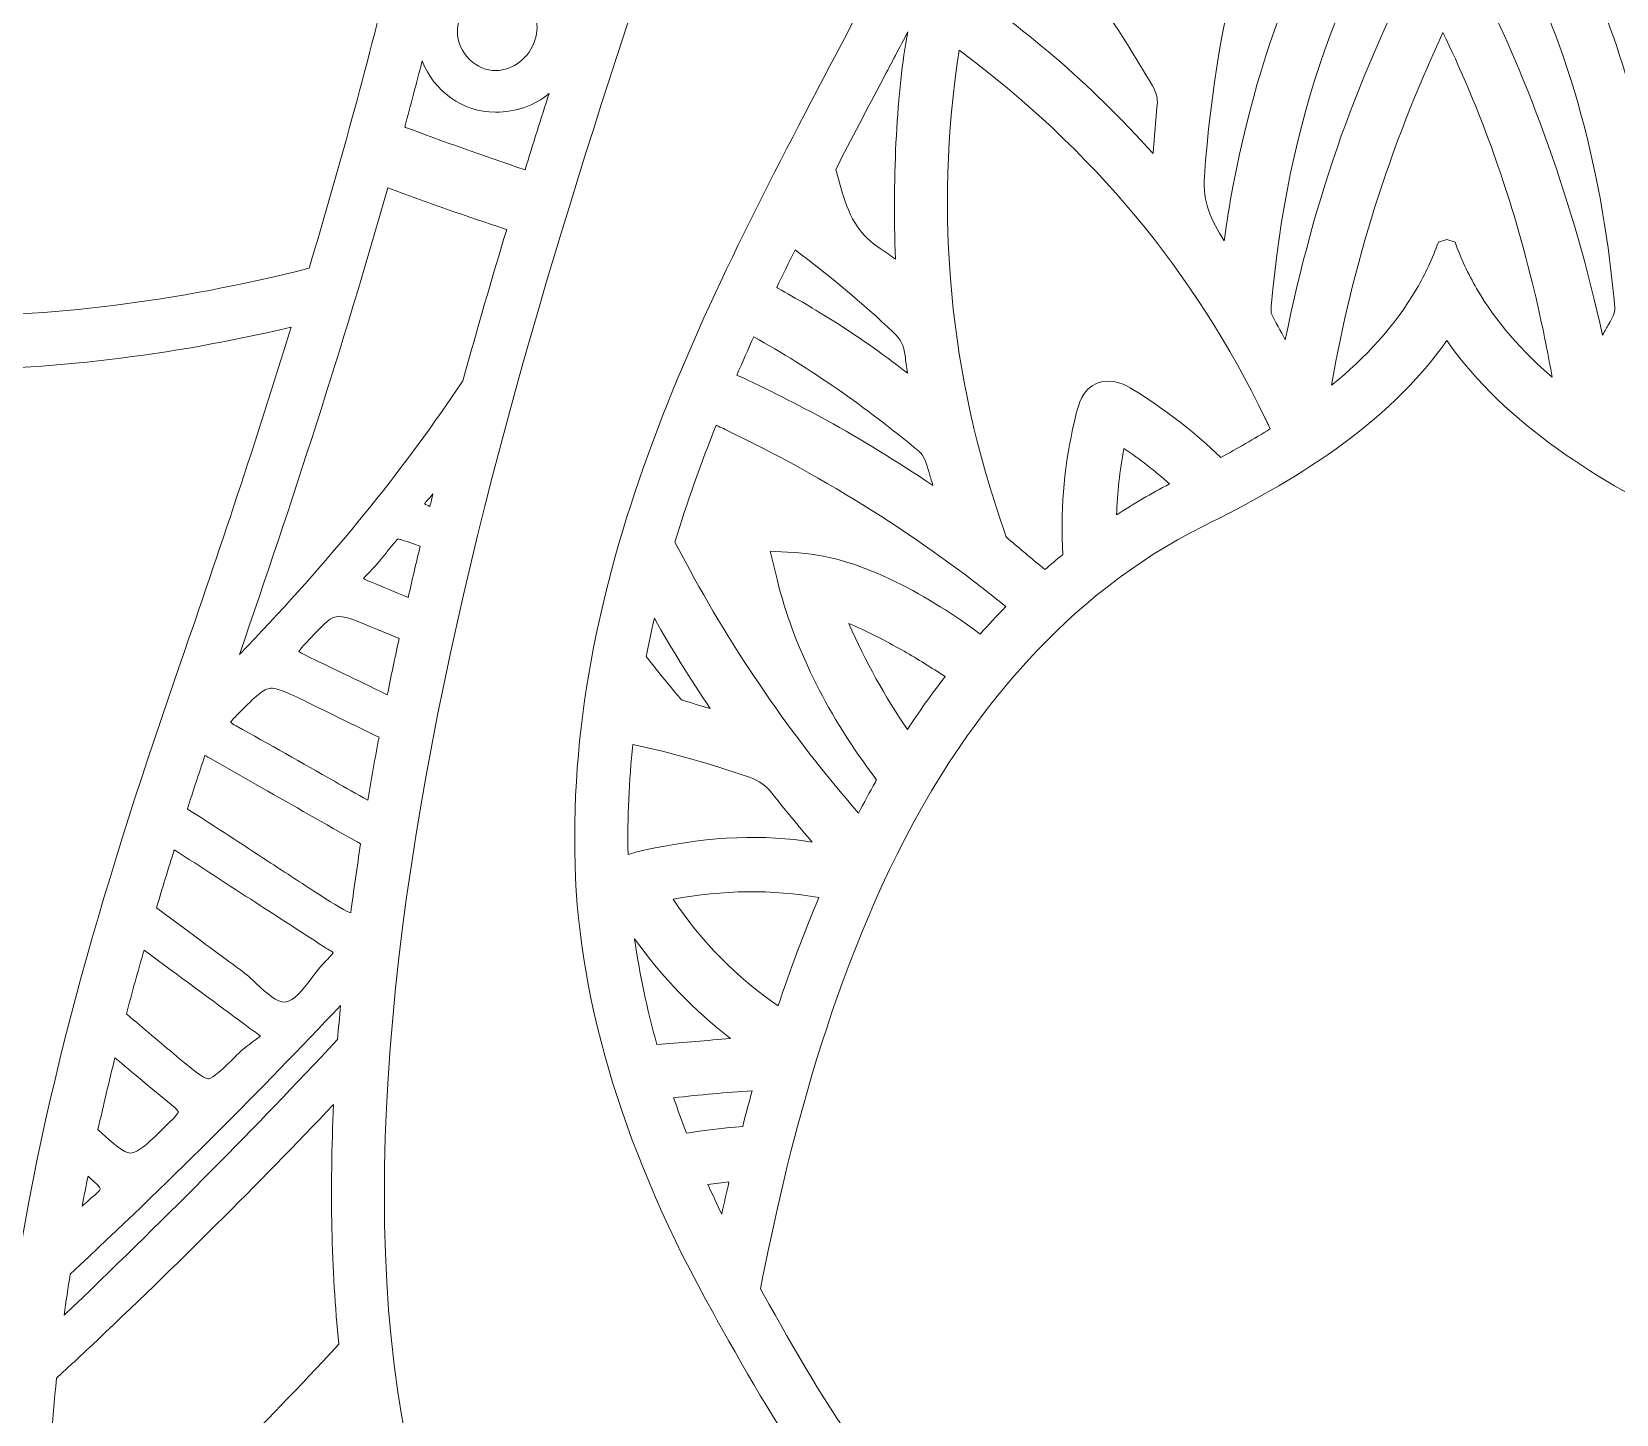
# Model space of a CAD drawing. Extents: x 126 to 2875, y -2951 to -49.
# Drawn here: x 1079.2 to 1551.7, y -1937.3 to -1525.1 of the extents above; entities that cross this region are included whole.
import ezdxf

# ---------------------------------------------------------------- set-up
doc = ezdxf.new("R2010")
doc.units = 0
doc.header["$MEASUREMENT"] = 0
doc.layers.add('Layer 1', color=7, linetype='Continuous')

# ---------------------------------------------------------------- blocks, each defined once
blk = doc.blocks.new('block 2')
at = {"layer": 'Layer 1', "lineweight": 0}
for points, knots in [([(2818.52, -1015.73), (2765.29, -1065.49), (2703.63, -1093.3), (2640.24, -1096.15), (2556.69, -1099.87), (2474.7, -1071.45), (2412.6, -1046.28), (2390.46, -1037.31), (2368.11, -1027.6), (2346.48, -1018.23), (2338.27, -1014.67), (2330.02, -1011.09), (2321.71, -1007.53), (2370.51, -1008.44), (2426.27, -1007.2), (2513.09, -924.65), (2568.78, -871.7), (2642.17, -798.11), (2625.81, -711.87), (2622.52, -694.49), (2611.09, -653.09), (2560.09, -612.54), (2565.36, -622.37), (2601.86, -692.87), (2569.54, -747.69), (2554.2, -773.71), (2526.78, -791.73), (2470.03, -803.98), (2455.63, -807.08), (2439.86, -809.44), (2422.81, -811.04), (2491.94, -734.79), (2533.75, -634.63), (2547.11, -513), (2561.91, -378.42), (2538.09, -252.24), (2515.5, -170.1), (2510.84, -153.21), (2505.7, -136.24), (2500.21, -119.65), (2496.11, -107.32), (2491.02, -97.85), (2485.03, -91.28), (2485.03, -91.28), (2489.08, -88.91), (2489.08, -88.91), (2488.22, -87.43), (2467.53, -52.75), (2420.58, -50.35), (2390.21, -48.79), (2356.11, -61.25), (2319.21, -87.4), (2293.72, -105.48), (2266.78, -130.21), (2238.64, -161.33), (2186.92, -191.97), (2146.46, -219.39), (2111.33, -247.55), (2059.02, -289.5), (2001.37, -329.63), (1934.36, -338.98), (1877.45, -346.93), (1826.29, -329.19), (1772.12, -310.4), (1744.15, -300.69), (1715.23, -290.66), (1685.52, -284.53), (1598.6, -266.59), (1534.9, -282.01), (1500.31, -329.06), (1465.72, -282.01), (1402.02, -266.61), (1315.1, -284.53), (1285.39, -290.66), (1256.47, -300.69), (1228.5, -310.4), (1174.33, -329.19), (1123.17, -346.93), (1066.26, -338.98), (999.25, -329.63), (941.6, -289.5), (889.29, -247.55), (854.16, -219.39), (813.72, -191.97), (761.98, -161.33), (733.84, -130.21), (706.9, -105.48), (681.41, -87.4), (644.51, -61.25), (610.42, -48.78), (580.04, -50.35), (533.09, -52.75), (512.4, -87.43), (511.54, -88.91), (511.54, -88.91), (515.6, -91.28), (515.6, -91.28), (509.6, -97.85), (504.51, -107.32), (500.43, -119.65), (494.91, -136.25), (489.76, -153.22), (485.12, -170.1), (462.53, -252.24), (438.71, -378.42), (453.51, -513), (466.87, -634.63), (508.68, -734.79), (577.81, -811.04), (560.76, -809.44), (544.99, -807.08), (530.59, -803.98), (473.84, -791.73), (446.42, -773.71), (431.08, -747.69), (398.76, -692.87), (435.26, -622.37), (440.53, -612.54), (389.53, -653.09), (378.1, -694.49), (374.81, -711.87), (358.45, -798.11), (431.84, -871.7), (487.53, -924.65), (574.36, -1007.2), (630.11, -1008.44), (678.91, -1007.53), (670.6, -1011.09), (662.35, -1014.67), (654.14, -1018.23), (632.51, -1027.6), (610.16, -1037.31), (588.02, -1046.28), (525.92, -1071.45), (443.9, -1099.88), (360.39, -1096.15), (296.99, -1093.3), (235.33, -1065.49), (182.1, -1015.73), (182.1, -1015.73), (125.87, -963.15), (125.87, -963.15), (125.87, -963.15), (170.22, -1026.07), (170.22, -1026.07), (219.77, -1096.34), (304.4, -1156.08), (385.84, -1178.26), (421.01, -1187.83), (457.96, -1193.28), (496.54, -1194.59), (485.65, -1205.66), (470.29, -1222.36), (453.05, -1244.47), (422.71, -1283.4), (380.73, -1347.02), (353.04, -1429.06), (321.9, -1521.35), (314.84, -1617.62), (332.07, -1715.18), (353.53, -1836.78), (412.97, -1960.62), (508.76, -2083.27), (508.76, -2083.27), (517.35, -2094.25), (517.35, -2094.25), (517.35, -2094.25), (522.39, -2081.24), (522.39, -2081.24), (522.59, -2080.7), (544.03, -2026.57), (607.28, -1966.45), (618.55, -1955.74), (631.63, -1944.41), (646.68, -1932.9), (644.92, -1962.85), (643.59, -2025.77), (654.99, -2105.75), (664.24, -2170.7), (680.05, -2233.27), (701.96, -2291.74), (729.36, -2364.83), (766.43, -2431.68), (812.16, -2490.44), (814.05, -2493.21), (839.63, -2531.25), (859.49, -2587.32), (878.32, -2640.42), (895.73, -2721.14), (871.87, -2804.06), (871.87, -2804.06), (865.62, -2825.84), (865.62, -2825.84), (865.62, -2825.84), (884.08, -2812.68), (884.08, -2812.68), (885.65, -2811.57), (922.92, -2784.71), (954.16, -2735.73), (978.8, -2697.08), (1003.28, -2637.97), (992.89, -2564.05), (993.48, -2564.79), (994.03, -2565.49), (994.54, -2566.17), (1016.21, -2595.31), (1039.76, -2622.73), (1064.5, -2647.63), (1109.21, -2692.65), (1155.37, -2726.78), (1201.72, -2749.11), (1255.68, -2775.1), (1310.13, -2785.14), (1363.64, -2778.93), (1378.87, -2809.5), (1404.34, -2833.21), (1429, -2856.2), (1455.2, -2880.59), (1479.94, -2903.62), (1493.04, -2933.91), (1493.04, -2933.91), (1500.31, -2950.67), (1500.31, -2950.67), (1500.31, -2950.67), (1507.58, -2933.91), (1507.58, -2933.91), (1520.68, -2903.62), (1545.42, -2880.59), (1571.62, -2856.2), (1596.29, -2833.21), (1621.76, -2809.5), (1636.98, -2778.93), (1690.49, -2785.14), (1744.94, -2775.1), (1798.9, -2749.11), (1845.25, -2726.78), (1891.43, -2692.65), (1936.12, -2647.63), (1960.86, -2622.73), (1984.41, -2595.33), (2006.08, -2566.18), (2006.59, -2565.5), (2007.14, -2564.79), (2007.73, -2564.05), (1997.35, -2637.97), (2021.82, -2697.08), (2046.46, -2735.73), (2077.7, -2784.71), (2114.98, -2811.57), (2116.54, -2812.68), (2116.54, -2812.68), (2135, -2825.84), (2135, -2825.84), (2135, -2825.84), (2128.75, -2804.06), (2128.75, -2804.06), (2104.89, -2721.14), (2122.3, -2640.42), (2141.13, -2587.32), (2161.01, -2531.22), (2186.59, -2493.18), (2188.46, -2490.44), (2234.19, -2431.68), (2271.26, -2364.83), (2298.65, -2291.74), (2320.57, -2233.27), (2336.38, -2170.7), (2345.63, -2105.75), (2357.03, -2025.77), (2355.7, -1962.85), (2353.94, -1932.9), (2368.99, -1944.41), (2382.07, -1955.74), (2393.34, -1966.45), (2456.59, -2026.57), (2478.03, -2080.7), (2478.23, -2081.24), (2478.23, -2081.24), (2483.25, -2094.29), (2483.25, -2094.29), (2483.25, -2094.29), (2491.86, -2083.27), (2491.86, -2083.27), (2587.65, -1960.62), (2647.09, -1836.78), (2668.55, -1715.18), (2685.78, -1617.62), (2678.72, -1521.35), (2647.58, -1429.06), (2619.89, -1347.02), (2577.91, -1283.4), (2547.57, -1244.47), (2530.33, -1222.36), (2514.97, -1205.66), (2504.08, -1194.59), (2542.66, -1193.28), (2579.61, -1187.83), (2614.78, -1178.26), (2696.22, -1156.08), (2780.85, -1096.34), (2830.4, -1026.07), (2830.4, -1026.07), (2874.75, -963.15), (2874.75, -963.15), (2874.75, -963.15), (2818.52, -1015.73), (2818.52, -1015.73)], [0, 0, 0, 0, 1, 1, 1, 2, 2, 2, 3, 3, 3, 4, 4, 4, 5, 5, 5, 6, 6, 6, 7, 7, 7, 8, 8, 8, 9, 9, 9, 10, 10, 10, 11, 11, 11, 12, 12, 12, 13, 13, 13, 14, 14, 14, 15, 15, 15, 16, 16, 16, 17, 17, 17, 18, 18, 18, 19, 19, 19, 20, 20, 20, 21, 21, 21, 22, 22, 22, 23, 23, 23, 24, 24, 24, 25, 25, 25, 26, 26, 26, 27, 27, 27, 28, 28, 28, 29, 29, 29, 30, 30, 30, 31, 31, 31, 32, 32, 32, 33, 33, 33, 34, 34, 34, 35, 35, 35, 36, 36, 36, 37, 37, 37, 38, 38, 38, 39, 39, 39, 40, 40, 40, 41, 41, 41, 42, 42, 42, 43, 43, 43, 44, 44, 44, 45, 45, 45, 46, 46, 46, 47, 47, 47, 48, 48, 48, 49, 49, 49, 50, 50, 50, 51, 51, 51, 52, 52, 52, 53, 53, 53, 54, 54, 54, 55, 55, 55, 56, 56, 56, 57, 57, 57, 58, 58, 58, 59, 59, 59, 60, 60, 60, 61, 61, 61, 62, 62, 62, 63, 63, 63, 64, 64, 64, 65, 65, 65, 66, 66, 66, 67, 67, 67, 68, 68, 68, 69, 69, 69, 70, 70, 70, 71, 71, 71, 72, 72, 72, 73, 73, 73, 74, 74, 74, 75, 75, 75, 76, 76, 76, 77, 77, 77, 78, 78, 78, 79, 79, 79, 80, 80, 80, 81, 81, 81, 82, 82, 82, 83, 83, 83, 84, 84, 84, 85, 85, 85, 86, 86, 86, 87, 87, 87, 88, 88, 88, 89, 89, 89, 90, 90, 90, 91, 91, 91, 92, 92, 92, 93, 93, 93, 94, 94, 94, 95, 95, 95, 96, 96, 96, 97, 97, 97, 98, 98, 98, 99, 99, 99, 100, 100, 100, 101, 101, 101, 102, 102, 102, 102]), ([(1346.75, -1214.14), (1389.42, -1256.79), (1402.58, -1311.7), (1385.83, -1377.36), (1372.17, -1430.9), (1345.16, -1482.19), (1319.05, -1531.79), (1279.52, -1606.87), (1238.63, -1684.5), (1241.19, -1773.47), (1242.41, -1815.53), (1256.31, -1860.59), (1282.53, -1907.37), (1282.53, -1907.37), (1283.51, -1909.13), (1283.51, -1909.13), (1302.39, -1942.86), (1323.81, -1981.09), (1361.12, -2000.38), (1373.64, -2006.86), (1376.7, -2010.02), (1384.34, -2020.79), (1390.69, -2029.73), (1398.41, -2038.5), (1407.28, -2046.86), (1425.56, -2064.08), (1447.74, -2077.95), (1472.39, -2087.72), (1472.39, -2087.72), (1471.9, -2087.84), (1471.9, -2087.84), (1471.9, -2087.84), (1473.1, -2088.22), (1473.1, -2088.22), (1424.15, -2101.12), (1381.24, -2104.08), (1342.52, -2097.34), (1285.28, -2087.37), (1243.11, -2060.35), (1217.17, -2017.04), (1137.43, -1883.83), (1222.78, -1625.74), (1263.8, -1501.7), (1263.8, -1501.7), (1267.71, -1489.88), (1267.71, -1489.88), (1289.9, -1422.55), (1301.98, -1367.12), (1305.72, -1315.39), (1309.39, -1264.34), (1304.67, -1218), (1291.36, -1175.34), (1305.46, -1182.13), (1327.15, -1194.59), (1346.75, -1214.14)], [0, 0, 0, 0, 1, 1, 1, 2, 2, 2, 3, 3, 3, 4, 4, 4, 5, 5, 5, 6, 6, 6, 7, 7, 7, 8, 8, 8, 9, 9, 9, 10, 10, 10, 11, 11, 11, 12, 12, 12, 13, 13, 13, 14, 14, 14, 15, 15, 15, 16, 16, 16, 17, 17, 17, 18, 18, 18, 18]), ([(1709.26, -1175.34), (1695.95, -1218), (1691.23, -1264.34), (1694.9, -1315.39), (1698.64, -1367.12), (1710.72, -1422.55), (1732.91, -1489.88), (1732.91, -1489.88), (1736.82, -1501.72), (1736.82, -1501.72), (1777.85, -1625.74), (1863.19, -1883.83), (1783.46, -2017.04), (1757.51, -2060.35), (1715.34, -2087.37), (1658.1, -2097.34), (1619.37, -2104.08), (1576.47, -2101.11), (1527.52, -2088.22), (1527.52, -2088.22), (1528.72, -2087.84), (1528.72, -2087.84), (1528.72, -2087.84), (1528.23, -2087.72), (1528.23, -2087.72), (1552.88, -2077.95), (1575.06, -2064.08), (1593.34, -2046.86), (1602.21, -2038.5), (1609.93, -2029.73), (1616.28, -2020.79), (1623.92, -2010.02), (1626.98, -2006.86), (1639.5, -2000.38), (1676.81, -1981.09), (1698.23, -1942.86), (1717.11, -1909.13), (1717.11, -1909.13), (1718.09, -1907.37), (1718.09, -1907.37), (1744.31, -1860.59), (1758.21, -1815.53), (1759.43, -1773.47), (1761.99, -1684.5), (1721.1, -1606.87), (1681.58, -1531.79), (1655.46, -1482.19), (1628.45, -1430.9), (1614.79, -1377.36), (1598.04, -1311.7), (1611.2, -1256.79), (1653.87, -1214.14), (1673.47, -1194.59), (1695.16, -1182.13), (1709.26, -1175.34)], [0, 0, 0, 0, 1, 1, 1, 2, 2, 2, 3, 3, 3, 4, 4, 4, 5, 5, 5, 6, 6, 6, 7, 7, 7, 8, 8, 8, 9, 9, 9, 10, 10, 10, 11, 11, 11, 12, 12, 12, 13, 13, 13, 14, 14, 14, 15, 15, 15, 16, 16, 16, 17, 17, 17, 18, 18, 18, 18]), ([(1540.74, -1501.62), (1532.25, -1483.02), (1521.89, -1465.85), (1509.9, -1450.53), (1506.63, -1446.35), (1504.27, -1443.32), (1499.95, -1443.32), (1499.95, -1443.32), (1499.95, -1443.32), (1499.93, -1443.32), (1495.62, -1443.32), (1493.33, -1446.28), (1490.13, -1450.4), (1463.73, -1484.31), (1446.52, -1523.55), (1437.53, -1570.36), (1436.45, -1575.94), (1435.58, -1581.6), (1434.74, -1587.44), (1430.9, -1581.53), (1428.29, -1576.01), (1428.84, -1568.31), (1432.53, -1517.28), (1445.02, -1472.26), (1467.04, -1430.64), (1476.04, -1413.64), (1486.82, -1397.46), (1499.96, -1381.21), (1528.04, -1415.57), (1547.61, -1454.25), (1559.78, -1499.41), (1565.96, -1522.31), (1569.64, -1546.94), (1571.04, -1574.69), (1571.24, -1578.59), (1570.56, -1581.01), (1568.65, -1583.32), (1567.44, -1584.76), (1566.3, -1586.23), (1565.2, -1587.74), (1560.86, -1556.38), (1552.82, -1528.06), (1540.74, -1501.62)], [0, 0, 0, 0, 1, 1, 1, 2, 2, 2, 3, 3, 3, 4, 4, 4, 5, 5, 5, 6, 6, 6, 7, 7, 7, 8, 8, 8, 9, 9, 9, 10, 10, 10, 11, 11, 11, 12, 12, 12, 13, 13, 13, 14, 14, 14, 14]), ([(1132.45, -1495.42), (1145.87, -1502.78), (1160.53, -1506.55), (1176.06, -1506.55), (1179.44, -1506.55), (1182.88, -1506.33), (1186.34, -1505.98), (1186.34, -1505.98), (1186.34, -1505.99), (1186.34, -1505.99), (1178.95, -1536.32), (1170.71, -1566.22), (1161.89, -1595.65), (1121.54, -1605.93), (1083.99, -1610.1), (1049.59, -1610.1), (976.9, -1610.1), (918.35, -1591.44), (877.29, -1572.19), (822.33, -1546.44), (787.85, -1515), (777.8, -1505.15), (757.24, -1466.37), (743.35, -1428.92), (735.94, -1392.11), (737.88, -1392.24), (739.79, -1392.32), (741.64, -1392.32), (752.3, -1392.32), (761.56, -1390.42), (769.6, -1387.32), (782.15, -1399.78), (821.8, -1436.86), (878.22, -1467.8), (918.02, -1489.61), (957.83, -1503.71), (996.56, -1509.71), (1010.84, -1511.91), (1024.98, -1513.02), (1038.94, -1513.02), (1071.18, -1513.02), (1102.48, -1507.12), (1132.45, -1495.42)], [0, 0, 0, 0, 1, 1, 1, 2, 2, 2, 3, 3, 3, 4, 4, 4, 5, 5, 5, 6, 6, 6, 7, 7, 7, 8, 8, 8, 9, 9, 9, 10, 10, 10, 11, 11, 11, 12, 12, 12, 13, 13, 13, 14, 14, 14, 14]), ([(1509.35, -1507.72), (1508.61, -1506.25), (1507.78, -1504.9), (1506.83, -1503.35), (1506.36, -1502.59), (1505.85, -1501.75), (1505.27, -1500.77), (1505.27, -1500.77), (1499.58, -1491.16), (1499.58, -1491.16), (1499.58, -1491.16), (1494.25, -1500.97), (1494.25, -1500.97), (1475.14, -1536.26), (1461.58, -1574.36), (1452.98, -1616.99), (1451.51, -1614.3), (1450.11, -1611.7), (1448.74, -1609.09), (1448.71, -1608.73), (1448.72, -1608.06), (1448.8, -1607.08), (1453.55, -1551.71), (1469.92, -1505.45), (1498.85, -1465.71), (1498.85, -1465.71), (1499.95, -1464.2), (1499.95, -1464.2), (1500.25, -1464.65), (1500.58, -1465.09), (1500.91, -1465.56), (1522.66, -1495.34), (1537.35, -1528.9), (1545.39, -1567.4), (1548.07, -1580.22), (1550.02, -1593.59), (1551.23, -1607.56), (1551.35, -1608.9), (1550.68, -1610.14), (1549.38, -1612.4), (1549.1, -1612.86), (1548.83, -1613.33), (1548.57, -1613.81), (1548.24, -1614.39), (1547.91, -1615), (1547.59, -1615.58), (1538.79, -1576.24), (1526.22, -1540.82), (1509.35, -1507.72)], [0, 0, 0, 0, 1, 1, 1, 2, 2, 2, 3, 3, 3, 4, 4, 4, 5, 5, 5, 6, 6, 6, 7, 7, 7, 8, 8, 8, 9, 9, 9, 10, 10, 10, 11, 11, 11, 12, 12, 12, 13, 13, 13, 14, 14, 14, 15, 15, 15, 16, 16, 16, 16]), ([(1377.6, -1488.88), (1391.43, -1506.56), (1403.13, -1523.69), (1413.34, -1541.25), (1414.56, -1543.35), (1414.96, -1544.93), (1414.77, -1546.93), (1414.29, -1551.69), (1413.93, -1556.51), (1413.58, -1561.48), (1394.55, -1540.41), (1374.56, -1523.25), (1352.81, -1509.27), (1352.81, -1509.27), (1349.71, -1507.27), (1349.71, -1507.27), (1355.23, -1496.51), (1360.66, -1485.67), (1365.87, -1474.71), (1370.11, -1479.6), (1373.99, -1484.27), (1377.6, -1488.88)], [0, 0, 0, 0, 1, 1, 1, 2, 2, 2, 3, 3, 3, 4, 4, 4, 5, 5, 5, 6, 6, 6, 7, 7, 7, 7]), ([(1206.1, -1525.15), (1206.05, -1519.04), (1210.77, -1513.89), (1216.83, -1513.18), (1217.24, -1513.12), (1217.64, -1513.1), (1218.07, -1513.08), (1218.35, -1513.08), (1218.64, -1513.1), (1218.92, -1513.12), (1219.08, -1513.12), (1219.24, -1513.12), (1219.4, -1513.13), (1219.67, -1513.16), (1219.94, -1513.2), (1220.2, -1513.23), (1220.33, -1513.26), (1220.46, -1513.26), (1220.6, -1513.29), (1220.87, -1513.34), (1221.14, -1513.4), (1221.42, -1513.46), (1221.53, -1513.5), (1221.65, -1513.53), (1221.76, -1513.56), (1222.04, -1513.62), (1222.31, -1513.72), (1222.58, -1513.81), (1222.67, -1513.86), (1222.78, -1513.89), (1222.88, -1513.92), (1223.15, -1514.03), (1223.4, -1514.14), (1223.66, -1514.27), (1223.75, -1514.32), (1223.85, -1514.35), (1223.96, -1514.4), (1224.19, -1514.52), (1224.43, -1514.68), (1224.68, -1514.83), (1224.78, -1514.87), (1224.87, -1514.92), (1224.97, -1514.98), (1225.21, -1515.14), (1225.43, -1515.32), (1225.65, -1515.49), (1225.73, -1515.55), (1225.82, -1515.6), (1225.9, -1515.66), (1226.2, -1515.92), (1226.5, -1516.17), (1226.77, -1516.46), (1228.78, -1518.45), (1229.88, -1521.09), (1229.85, -1523.9), (1229.83, -1525.19), (1229.61, -1526.44), (1229.23, -1527.63), (1227.6, -1532.78), (1222.86, -1536.69), (1217.51, -1536.75), (1214.82, -1536.78), (1211.93, -1535.58), (1209.74, -1533.43), (1207.45, -1531.16), (1206.12, -1528.15), (1206.1, -1525.15)], [0, 0, 0, 0, 1, 1, 1, 2, 2, 2, 3, 3, 3, 4, 4, 4, 5, 5, 5, 6, 6, 6, 7, 7, 7, 8, 8, 8, 9, 9, 9, 10, 10, 10, 11, 11, 11, 12, 12, 12, 13, 13, 13, 14, 14, 14, 15, 15, 15, 16, 16, 16, 17, 17, 17, 18, 18, 18, 19, 19, 19, 20, 20, 20, 21, 21, 21, 22, 22, 22, 22]), ([(1336.71, -1592.99), (1335.29, -1591.85), (1333.8, -1590.76), (1332.2, -1589.75), (1326.52, -1586.17), (1323.21, -1581.23), (1320.77, -1572.68), (1320.77, -1572.68), (1318.92, -1566.18), (1318.92, -1566.18), (1323.6, -1557.12), (1328.34, -1548.13), (1333.05, -1539.17), (1335.49, -1534.53), (1337.95, -1529.88), (1340.4, -1525.21), (1337.15, -1542.84), (1335.81, -1567.25), (1336.71, -1592.99)], [0, 0, 0, 0, 1, 1, 1, 2, 2, 2, 3, 3, 3, 4, 4, 4, 5, 5, 5, 6, 6, 6, 6]), ([(1532.56, -1628.15), (1523.67, -1620.49), (1515.89, -1611.8), (1510.03, -1601.71), (1507.5, -1597.36), (1505.33, -1592.75), (1503.59, -1587.86), (1503.59, -1587.86), (1501.1, -1587.04), (1501.1, -1587.04), (1501.1, -1587.04), (1498.62, -1587.86), (1498.62, -1587.86), (1496.88, -1592.75), (1494.71, -1597.36), (1492.17, -1601.71), (1485.7, -1612.86), (1476.85, -1622.31), (1466.78, -1630.54), (1472.91, -1594.86), (1484.05, -1559.54), (1499.99, -1525.38), (1510.08, -1546.3), (1518.02, -1567.73), (1524.21, -1590.55), (1527.55, -1602.87), (1530.32, -1615.49), (1532.56, -1628.15)], [0, 0, 0, 0, 1, 1, 1, 2, 2, 2, 3, 3, 3, 4, 4, 4, 5, 5, 5, 6, 6, 6, 7, 7, 7, 8, 8, 8, 9, 9, 9, 9]), ([(1407.49, -1631.78), (1405.84, -1630.76), (1401.45, -1628.06), (1396.91, -1629.91), (1392.45, -1631.74), (1391.28, -1636.44), (1390.64, -1638.98), (1387.54, -1651.39), (1386.15, -1663.94), (1386.46, -1676.3), (1386.46, -1676.3), (1386.59, -1681.01), (1386.59, -1681.01), (1384.79, -1682.48), (1383.03, -1683.97), (1381.3, -1685.49), (1381.3, -1685.49), (1379.89, -1684.3), (1379.89, -1684.3), (1376.52, -1681.5), (1373.15, -1678.69), (1369.81, -1675.86), (1369.73, -1675.62), (1369.64, -1675.32), (1369.57, -1675.1), (1369.43, -1674.69), (1369.3, -1674.28), (1369.16, -1673.88), (1352.79, -1627.75), (1348.27, -1579.6), (1355.69, -1530.69), (1395.28, -1559.89), (1426.01, -1596.82), (1447.01, -1640.45), (1447.17, -1640.78), (1447.34, -1641.11), (1447.5, -1641.45), (1447.71, -1641.84), (1447.91, -1642.24), (1448.09, -1642.65), (1448.09, -1642.65), (1448.48, -1643.52), (1448.48, -1643.52), (1443.64, -1646.54), (1438.69, -1649.38), (1433.71, -1652.05), (1433.71, -1652.05), (1432.15, -1650.58), (1432.15, -1650.58), (1424.9, -1643.69), (1416.59, -1637.38), (1407.49, -1631.78)], [0, 0, 0, 0, 1, 1, 1, 2, 2, 2, 3, 3, 3, 4, 4, 4, 5, 5, 5, 6, 6, 6, 7, 7, 7, 8, 8, 8, 9, 9, 9, 10, 10, 10, 11, 11, 11, 12, 12, 12, 13, 13, 13, 14, 14, 14, 15, 15, 15, 16, 16, 16, 17, 17, 17, 17]), ([(1190.68, -1553.66), (1190.68, -1553.66), (1190.4, -1553.54), (1190.4, -1553.54), (1192.17, -1547.01), (1193.91, -1540.45), (1195.62, -1533.87), (1199.12, -1542.84), (1207.65, -1549.1), (1217.43, -1549.14), (1217.43, -1549.14), (1217.56, -1549.14), (1217.56, -1549.14), (1223.51, -1549.14), (1229.09, -1547.15), (1233.44, -1543.6), (1231.08, -1550.93), (1228.69, -1558.52), (1226.27, -1566.29), (1213.27, -1561.93), (1201.64, -1557.8), (1190.68, -1553.66)], [0, 0, 0, 0, 1, 1, 1, 2, 2, 2, 3, 3, 3, 4, 4, 4, 5, 5, 5, 6, 6, 6, 7, 7, 7, 7]), ([(927.02, -1725.52), (906.24, -1685.39), (878.87, -1649.85), (852.4, -1615.49), (835.1, -1593.02), (817.34, -1569.93), (801.61, -1545.76), (818.84, -1558.39), (841.7, -1572.94), (869.91, -1586.22), (909.98, -1605.09), (952.56, -1617.4), (996.44, -1622.85), (1013.72, -1624.98), (1031.23, -1626.06), (1048.91, -1626.06), (1084.24, -1626.06), (1120.26, -1621.77), (1156.54, -1613.25), (1146.14, -1646.99), (1135.04, -1680.12), (1123.74, -1712.68), (1102.24, -1774.57), (1082.39, -1839.18), (1073.31, -1904.5), (1057.16, -1847.85), (1028.89, -1791.35), (1027.29, -1788.2), (1027.29, -1788.2), (1019.99, -1773.7), (1019.99, -1773.7), (1019.99, -1773.7), (1013.06, -1788.39), (1013.06, -1788.39), (1011.49, -1791.73), (984.53, -1849.92), (980.08, -1920.43), (970.81, -1851.71), (960.84, -1790.8), (927.02, -1725.52)], [0, 0, 0, 0, 1, 1, 1, 2, 2, 2, 3, 3, 3, 4, 4, 4, 5, 5, 5, 6, 6, 6, 7, 7, 7, 8, 8, 8, 9, 9, 9, 10, 10, 10, 11, 11, 11, 12, 12, 12, 13, 13, 13, 13]), ([(1141.14, -1710.75), (1156.76, -1665.54), (1171.89, -1619.19), (1185.35, -1571.69), (1196.84, -1575.99), (1208.74, -1580.15), (1220.74, -1584.08), (1220.74, -1584.08), (1220.81, -1584.1), (1220.81, -1584.1), (1216.42, -1598.6), (1212.02, -1613.68), (1207.73, -1629.24), (1207.73, -1629.24), (1202.62, -1636.67), (1202.62, -1636.67), (1185.65, -1661.28), (1165.5, -1685.56), (1141.14, -1710.75)], [0, 0, 0, 0, 1, 1, 1, 2, 2, 2, 3, 3, 3, 4, 4, 4, 5, 5, 5, 6, 6, 6, 6]), ([(1336.09, -1614.71), (1338.33, -1616.8), (1339.28, -1618.7), (1339.61, -1621.71), (1339.8, -1623.43), (1340.04, -1625.14), (1340.29, -1626.88), (1332.09, -1620.6), (1324.97, -1615.61), (1317.83, -1611.12), (1312.7, -1607.89), (1307.27, -1604.69), (1301.68, -1601.6), (1301.68, -1601.6), (1301.32, -1601.4), (1301.32, -1601.4), (1303.1, -1597.65), (1304.93, -1593.91), (1306.78, -1590.17), (1317, -1597.82), (1326.86, -1606.05), (1336.09, -1614.71)], [0, 0, 0, 0, 1, 1, 1, 2, 2, 2, 3, 3, 3, 4, 4, 4, 5, 5, 5, 6, 6, 6, 7, 7, 7, 7]), ([(1343.71, -1650.22), (1345.31, -1651.53), (1345.84, -1653.27), (1346.75, -1656.5), (1346.91, -1657.07), (1347.08, -1657.66), (1347.25, -1658.24), (1347.46, -1658.95), (1347.68, -1659.68), (1347.9, -1660.41), (1336.73, -1652.99), (1326.71, -1646.73), (1316.15, -1640.96), (1307.36, -1636.16), (1298.45, -1631.66), (1289.63, -1627.58), (1289.63, -1627.58), (1289.44, -1627.5), (1289.44, -1627.5), (1291.09, -1623.69), (1292.77, -1619.87), (1294.49, -1616.07), (1311.16, -1625.4), (1327.72, -1636.87), (1343.71, -1650.22)], [0, 0, 0, 0, 1, 1, 1, 2, 2, 2, 3, 3, 3, 4, 4, 4, 5, 5, 5, 6, 6, 6, 7, 7, 7, 8, 8, 8, 8]), ([(1344.52, -1756.59), (1359.66, -1729.74), (1386.54, -1693.35), (1428.55, -1672.54), (1455.13, -1659.37), (1483.26, -1642.71), (1501.1, -1617.18), (1518.94, -1642.71), (1547.07, -1659.37), (1573.65, -1672.54), (1615.66, -1693.35), (1642.54, -1729.74), (1657.69, -1756.59), (1684.28, -1803.72), (1697.56, -1858.72), (1705.3, -1897.78), (1704.96, -1898.39), (1704.62, -1899.01), (1704.28, -1899.63), (1704.28, -1899.63), (1703.29, -1901.39), (1703.29, -1901.39), (1684.63, -1934.72), (1665.32, -1969.2), (1632.22, -1986.31), (1617.28, -1994.05), (1612.4, -1998.91), (1603.38, -2011.62), (1597.63, -2019.71), (1590.6, -2027.69), (1582.48, -2035.34), (1560.37, -2056.15), (1532, -2071.7), (1500.31, -2080.36), (1468.62, -2071.7), (1440.25, -2056.15), (1418.14, -2035.34), (1410.02, -2027.69), (1402.99, -2019.71), (1397.24, -2011.62), (1388.22, -1998.91), (1383.35, -1994.05), (1368.4, -1986.31), (1335.3, -1969.2), (1315.99, -1934.72), (1297.33, -1901.39), (1297.33, -1901.39), (1296.49, -1899.88), (1296.49, -1899.88), (1304.15, -1860.72), (1317.45, -1804.57), (1344.52, -1756.59)], [0, 0, 0, 0, 1, 1, 1, 2, 2, 2, 3, 3, 3, 4, 4, 4, 5, 5, 5, 6, 6, 6, 7, 7, 7, 8, 8, 8, 9, 9, 9, 10, 10, 10, 11, 11, 11, 12, 12, 12, 13, 13, 13, 14, 14, 14, 15, 15, 15, 16, 16, 16, 17, 17, 17, 17]), ([(1369.62, -1696.53), (1366.98, -1699.24), (1364.43, -1701.96), (1362.01, -1704.7), (1362.01, -1704.7), (1361.61, -1704.42), (1361.61, -1704.42), (1347.7, -1694.19), (1327.1, -1681.73), (1307.96, -1680.53), (1307.96, -1680.53), (1299.32, -1679.98), (1299.32, -1679.98), (1299.32, -1679.98), (1301.41, -1688.38), (1301.41, -1688.38), (1306.37, -1708.22), (1315.82, -1727.61), (1329.49, -1746), (1329.49, -1746), (1331.09, -1748.17), (1331.09, -1748.17), (1330.98, -1748.39), (1330.85, -1748.6), (1330.73, -1748.82), (1329, -1751.87), (1327.34, -1754.98), (1325.73, -1758.1), (1305.75, -1735.13), (1288.34, -1709.91), (1274.03, -1683.02), (1274.03, -1683.02), (1270.97, -1677.3), (1270.97, -1677.3), (1274.56, -1665.54), (1278.7, -1653.94), (1283.25, -1642.46), (1283.25, -1642.46), (1283.89, -1642.75), (1283.89, -1642.75), (1284.57, -1643.08), (1285.25, -1643.39), (1285.93, -1643.71), (1316.2, -1658.18), (1344.34, -1675.96), (1369.62, -1696.53)], [0, 0, 0, 0, 1, 1, 1, 2, 2, 2, 3, 3, 3, 4, 4, 4, 5, 5, 5, 6, 6, 6, 7, 7, 7, 8, 8, 8, 9, 9, 9, 10, 10, 10, 11, 11, 11, 12, 12, 12, 13, 13, 13, 14, 14, 14, 15, 15, 15, 15]), ([(1418.44, -1659.94), (1412.93, -1662.8), (1407.68, -1665.9), (1402.66, -1669.2), (1402.86, -1662.66), (1403.59, -1656.03), (1404.86, -1649.35), (1409.67, -1652.59), (1414.21, -1656.14), (1418.44, -1659.94)], [0, 0, 0, 0, 1, 1, 1, 2, 2, 2, 3, 3, 3, 3]), ([(1198.83, -1662.94), (1198.53, -1664.16), (1198.22, -1665.4), (1197.92, -1666.63), (1197.09, -1666.33), (1196.57, -1666.09), (1196.29, -1665.9), (1196.48, -1665.59), (1196.86, -1665.1), (1197.54, -1664.4), (1197.98, -1663.93), (1198.41, -1663.43), (1198.83, -1662.94)], [0, 0, 0, 0, 1, 1, 1, 2, 2, 2, 3, 3, 3, 4, 4, 4, 4]), ([(1180.03, -1689.08), (1179.05, -1688.68), (1178.45, -1688.37), (1178.1, -1688.16), (1178.3, -1687.89), (1178.65, -1687.5), (1179.19, -1686.97), (1181.33, -1684.93), (1183.15, -1682.65), (1184.92, -1680.44), (1185.57, -1679.63), (1186.23, -1678.8), (1186.9, -1678), (1186.9, -1678), (1187.33, -1677.49), (1187.33, -1677.49), (1187.93, -1676.73), (1188.21, -1676.43), (1188.42, -1676.32), (1188.75, -1676.41), (1189.08, -1676.53), (1189.42, -1676.62), (1190.54, -1676.95), (1191.65, -1677.29), (1192.76, -1677.68), (1192.76, -1677.68), (1195.02, -1678.47), (1195.02, -1678.47), (1193.8, -1683.55), (1192.61, -1688.65), (1191.44, -1693.76), (1187.64, -1692.2), (1183.84, -1690.61), (1180.03, -1689.08)], [0, 0, 0, 0, 1, 1, 1, 2, 2, 2, 3, 3, 3, 4, 4, 4, 5, 5, 5, 6, 6, 6, 7, 7, 7, 8, 8, 8, 9, 9, 9, 10, 10, 10, 11, 11, 11, 11]), ([(1160.99, -1711.13), (1159.77, -1710.56), (1159.15, -1710.16), (1158.83, -1709.93), (1159.02, -1709.61), (1159.42, -1709.02), (1160.23, -1708.15), (1160.23, -1708.15), (1160.76, -1707.57), (1160.76, -1707.57), (1165.28, -1702.68), (1167.78, -1699.98), (1169.91, -1699.54), (1172.05, -1699.1), (1175.42, -1700.46), (1182.25, -1703.31), (1182.25, -1703.31), (1188.72, -1706), (1188.72, -1706), (1187.52, -1711.59), (1186.34, -1717.21), (1185.21, -1722.84), (1175.52, -1718.09), (1168, -1714.47), (1160.99, -1711.13)], [0, 0, 0, 0, 1, 1, 1, 2, 2, 2, 3, 3, 3, 4, 4, 4, 5, 5, 5, 6, 6, 6, 7, 7, 7, 8, 8, 8, 8]), ([(1281.45, -1726.9), (1278.65, -1726.07), (1275.88, -1725.26), (1273.09, -1724.39), (1272.7, -1724.06), (1272, -1723.22), (1271.71, -1722.89), (1269.77, -1720.6), (1267.79, -1718.17), (1265.81, -1715.7), (1265.81, -1715.7), (1262.37, -1711.38), (1262.37, -1711.38), (1263.12, -1707.57), (1263.96, -1703.78), (1264.84, -1700), (1270, -1709.07), (1275.55, -1718.08), (1281.45, -1726.9)], [0, 0, 0, 0, 1, 1, 1, 2, 2, 2, 3, 3, 3, 4, 4, 4, 5, 5, 5, 6, 6, 6, 6]), ([(1351.5, -1717.4), (1347.41, -1722.72), (1343.68, -1727.99), (1340.3, -1733.12), (1333.64, -1723.43), (1327.77, -1712.85), (1322.83, -1701.57), (1327.91, -1703.7), (1333.28, -1706.4), (1339.31, -1709.83), (1343.39, -1712.16), (1347.49, -1714.71), (1351.5, -1717.4)], [0, 0, 0, 0, 1, 1, 1, 2, 2, 2, 3, 3, 3, 4, 4, 4, 4]), ([(1179.36, -1754.26), (1176.04, -1752.38), (1172.73, -1750.48), (1169.42, -1748.6), (1159.86, -1743.14), (1149.97, -1737.5), (1140.17, -1732.09), (1139.25, -1731.58), (1138.75, -1731.23), (1138.48, -1731), (1138.68, -1730.69), (1139.09, -1730.17), (1139.9, -1729.35), (1139.9, -1729.35), (1140.27, -1728.97), (1140.27, -1728.97), (1145.17, -1724), (1147.88, -1721.24), (1150.08, -1720.91), (1152.31, -1720.56), (1155.92, -1722.34), (1162.51, -1725.58), (1168.87, -1728.7), (1175.25, -1731.8), (1181.63, -1734.91), (1181.63, -1734.91), (1182.74, -1735.44), (1182.74, -1735.44), (1181.55, -1741.71), (1180.42, -1747.98), (1179.36, -1754.26)], [0, 0, 0, 0, 1, 1, 1, 2, 2, 2, 3, 3, 3, 4, 4, 4, 5, 5, 5, 6, 6, 6, 7, 7, 7, 8, 8, 8, 9, 9, 9, 10, 10, 10, 10]), ([(1293.18, -1747.38), (1296.09, -1748.41), (1298.04, -1749.77), (1299.86, -1752.1), (1303.75, -1757.02), (1307.73, -1761.8), (1311.86, -1766.71), (1311, -1766.58), (1310.13, -1766.44), (1309.26, -1766.33), (1294.64, -1764.29), (1279.15, -1765.27), (1260.51, -1769.4), (1259.4, -1769.64), (1258.18, -1769.97), (1256.99, -1770.44), (1256.79, -1759.35), (1257.29, -1748.41), (1258.42, -1737.61), (1270.18, -1740.14), (1281.88, -1743.42), (1293.18, -1747.38)], [0, 0, 0, 0, 1, 1, 1, 2, 2, 2, 3, 3, 3, 4, 4, 4, 5, 5, 5, 6, 6, 6, 7, 7, 7, 7]), ([(1163.31, -1781.33), (1158.74, -1778.37), (1154.18, -1775.4), (1149.62, -1772.41), (1141.99, -1767.4), (1134.11, -1762.24), (1126.27, -1757.26), (1126.27, -1757.26), (1125.58, -1756.81), (1125.58, -1756.81), (1127.3, -1751.49), (1129.06, -1746.18), (1130.83, -1740.89), (1131.24, -1741.09), (1131.64, -1741.32), (1132.03, -1741.54), (1132.03, -1741.54), (1147.8, -1750.51), (1147.8, -1750.51), (1157.11, -1755.83), (1166.73, -1761.32), (1176.23, -1766.66), (1176.23, -1766.66), (1177.26, -1767.23), (1177.26, -1767.23), (1176.18, -1774.19), (1175.2, -1781.06), (1174.31, -1787.84), (1171.7, -1786.78), (1168.14, -1784.47), (1163.31, -1781.33)], [0, 0, 0, 0, 1, 1, 1, 2, 2, 2, 3, 3, 3, 4, 4, 4, 5, 5, 5, 6, 6, 6, 7, 7, 7, 8, 8, 8, 9, 9, 9, 10, 10, 10, 10]), ([(1116.38, -1786.27), (1118.12, -1780.49), (1119.88, -1774.75), (1121.7, -1769), (1129.79, -1774.27), (1137.89, -1779.51), (1146, -1784.75), (1152.72, -1789.11), (1159.47, -1793.46), (1166.19, -1797.83), (1166.59, -1798.1), (1167, -1798.33), (1167.43, -1798.59), (1168.13, -1799), (1168.66, -1799.33), (1169.11, -1799.68), (1168.39, -1800.52), (1167.71, -1801.33), (1166.99, -1802.05), (1165.32, -1803.68), (1163.87, -1805.62), (1162.46, -1807.47), (1159.88, -1810.89), (1157.42, -1814.1), (1154.78, -1814.39), (1152.37, -1814.64), (1149.26, -1811.77), (1146.25, -1808.97), (1144.7, -1807.55), (1143.1, -1806.06), (1141.44, -1804.84), (1135.2, -1800.27), (1129.01, -1795.66), (1122.8, -1791.04), (1122.8, -1791.04), (1116.38, -1786.27), (1116.38, -1786.27)], [0, 0, 0, 0, 1, 1, 1, 2, 2, 2, 3, 3, 3, 4, 4, 4, 5, 5, 5, 6, 6, 6, 7, 7, 7, 8, 8, 8, 9, 9, 9, 10, 10, 10, 11, 11, 11, 12, 12, 12, 12]), ([(1270.4, -1783.77), (1285.38, -1780.94), (1299.99, -1780.8), (1313.9, -1783.25), (1309.34, -1794), (1305.31, -1804.84), (1301.73, -1815.54), (1289.44, -1807.06), (1278.9, -1796.4), (1270.4, -1783.77)], [0, 0, 0, 0, 1, 1, 1, 2, 2, 2, 3, 3, 3, 3]), ([(1119.31, -1803.81), (1127.62, -1809.95), (1135.94, -1816.1), (1144.25, -1822.25), (1144.6, -1822.52), (1145, -1822.76), (1145.39, -1823.03), (1146.12, -1823.49), (1146.77, -1823.9), (1147.36, -1824.6), (1147.14, -1824.75), (1146.91, -1824.91), (1146.69, -1825.07), (1144.48, -1826.67), (1142.18, -1828.32), (1140.15, -1830.34), (1140.15, -1830.34), (1139.9, -1830.6), (1139.9, -1830.6), (1136.05, -1834.41), (1133.27, -1837.18), (1131.88, -1837.24), (1131.88, -1837.24), (1131.83, -1837.24), (1131.83, -1837.24), (1130.39, -1837.24), (1127.25, -1834.62), (1123.28, -1831.29), (1118.36, -1827.18), (1113.45, -1823.03), (1108.54, -1818.88), (1108.54, -1818.88), (1107.4, -1817.93), (1107.4, -1817.93), (1109.1, -1811.58), (1110.85, -1805.24), (1112.67, -1798.92), (1112.67, -1798.92), (1119.31, -1803.81), (1119.31, -1803.81)], [0, 0, 0, 0, 1, 1, 1, 2, 2, 2, 3, 3, 3, 4, 4, 4, 5, 5, 5, 6, 6, 6, 7, 7, 7, 8, 8, 8, 9, 9, 9, 10, 10, 10, 11, 11, 11, 12, 12, 12, 13, 13, 13, 13]), ([(1287.54, -1825.25), (1280.53, -1825.86), (1273.72, -1826.45), (1266.92, -1826.99), (1266.92, -1826.99), (1265.6, -1827.08), (1265.6, -1827.08), (1262.61, -1816.4), (1260.38, -1805.85), (1258.94, -1795.52), (1267.19, -1807.04), (1276.75, -1817), (1287.54, -1825.25)], [0, 0, 0, 0, 1, 1, 1, 2, 2, 2, 3, 3, 3, 4, 4, 4, 4]), ([(1171.26, -1815.43), (1170.94, -1818.83), (1170.66, -1822.21), (1170.39, -1825.56), (1170.39, -1825.56), (1167.71, -1828.43), (1167.71, -1828.43), (1143.83, -1853.9), (1117.98, -1879.89), (1088.85, -1907.76), (1089.4, -1903.68), (1090.02, -1899.61), (1090.67, -1895.53), (1090.67, -1895.53), (1093.66, -1892.73), (1093.66, -1892.73), (1122.23, -1865.88), (1147.64, -1840.57), (1171.26, -1815.43)], [0, 0, 0, 0, 1, 1, 1, 2, 2, 2, 3, 3, 3, 4, 4, 4, 5, 5, 5, 6, 6, 6, 6]), ([(1120.83, -1845), (1122.69, -1846.52), (1122.88, -1847.14), (1122.9, -1847.14), (1122.88, -1847.2), (1122.74, -1847.83), (1120.91, -1849.62), (1120.91, -1849.62), (1120.59, -1849.94), (1120.59, -1849.94), (1115.08, -1855.35), (1111.42, -1858.95), (1109.13, -1859.39), (1107.5, -1859.69), (1105.27, -1858.25), (1100.3, -1853.66), (1100.3, -1853.66), (1098.93, -1852.41), (1098.93, -1852.41), (1100.53, -1845.27), (1102.21, -1838.15), (1104, -1831.04), (1109.03, -1835.25), (1114.86, -1840.11), (1120.83, -1845)], [0, 0, 0, 0, 1, 1, 1, 2, 2, 2, 3, 3, 3, 4, 4, 4, 5, 5, 5, 6, 6, 6, 7, 7, 7, 8, 8, 8, 8]), ([(1275.86, -1853.28), (1275.86, -1853.28), (1274.44, -1853.5), (1274.44, -1853.5), (1273.06, -1849.97), (1271.78, -1846.44), (1270.57, -1842.94), (1278.39, -1842.04), (1286.26, -1841.34), (1294, -1840.85), (1293.01, -1844.43), (1292.07, -1847.96), (1291.17, -1851.46), (1291.17, -1851.46), (1288.94, -1851.66), (1288.94, -1851.66), (1284.47, -1852.08), (1280.09, -1852.61), (1275.86, -1853.28)], [0, 0, 0, 0, 1, 1, 1, 2, 2, 2, 3, 3, 3, 4, 4, 4, 5, 5, 5, 6, 6, 6, 6]), ([(1084.81, -2003.93), (1083.14, -1978.19), (1083.93, -1952.36), (1086.59, -1926.54), (1086.59, -1926.54), (1091.27, -1922.19), (1091.27, -1922.19), (1092.93, -1920.63), (1094.61, -1919.08), (1096.27, -1917.52), (1122.74, -1892.47), (1146.61, -1868.7), (1169.19, -1844.94), (1168, -1870.49), (1168.52, -1894.31), (1170.75, -1916.34), (1170.75, -1916.34), (1165.99, -1921.51), (1165.99, -1921.51), (1155.24, -1933.11), (1143.89, -1944.51), (1132.9, -1955.52), (1124.4, -1964.07), (1115.6, -1972.9), (1107.13, -1981.78), (1100.63, -1988.59), (1093.47, -1995.68), (1084.81, -2003.93)], [0, 0, 0, 0, 1, 1, 1, 2, 2, 2, 3, 3, 3, 4, 4, 4, 5, 5, 5, 6, 6, 6, 7, 7, 7, 8, 8, 8, 9, 9, 9, 9]), ([(1099.63, -1870.09), (1099.63, -1870.09), (1099.5, -1870.68), (1097.89, -1872.02), (1096.62, -1873.05), (1095.42, -1874.14), (1094.2, -1875.27), (1094.77, -1872.26), (1095.37, -1869.25), (1095.97, -1866.26), (1096.56, -1866.8), (1097.15, -1867.32), (1097.73, -1867.86), (1099.52, -1869.46), (1099.63, -1870.09), (1099.63, -1870.09)], [0, 0, 0, 0, 1, 1, 1, 2, 2, 2, 3, 3, 3, 4, 4, 4, 5, 5, 5, 5]), ([(1287.09, -1868.02), (1286.34, -1871.28), (1285.6, -1874.51), (1284.92, -1877.64), (1283.49, -1874.68), (1282.15, -1871.74), (1280.83, -1868.81), (1282.87, -1868.51), (1284.96, -1868.25), (1287.09, -1868.02)], [0, 0, 0, 0, 1, 1, 1, 2, 2, 2, 3, 3, 3, 3])]:
    blk.add_open_spline(points, degree=3, knots=knots, dxfattribs=at)

msp = doc.modelspace()

# ---------------------------------------------------------------- block references
at = {"layer": 'Layer 1'}
msp.add_blockref('block 2', (0, 0), dxfattribs=at)

doc.saveas('drawing.dxf')
